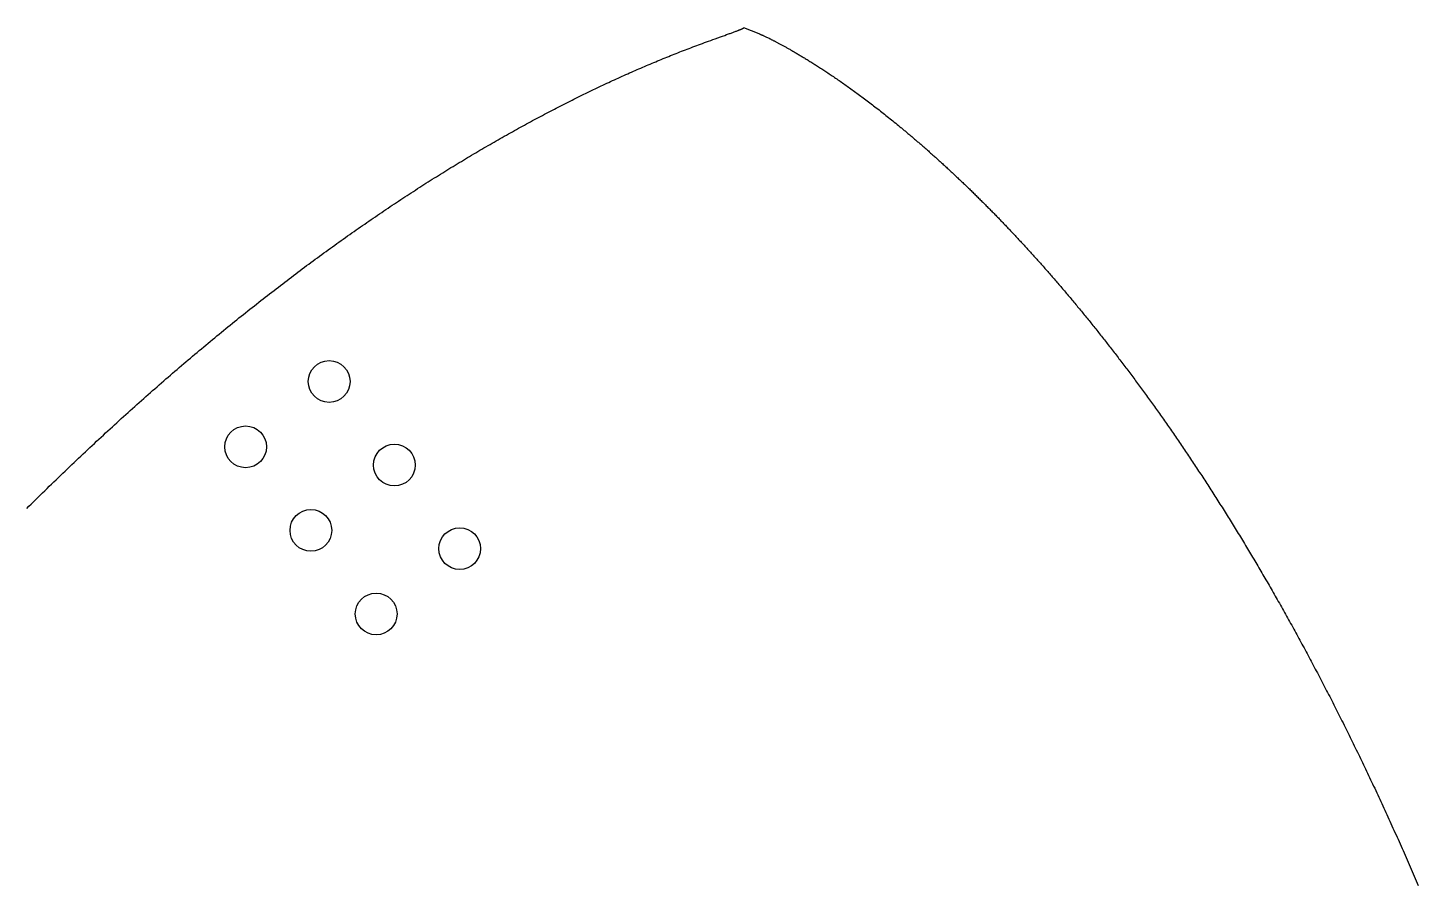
# Model space of a CAD drawing. Header units: millimetres. Extents: x 79 to 221, y -141 to -59.
# Drawn here: x 180.65 to 213.97, y -79.54 to -59.02 of the extents above; entities that cross this region are included whole.
import ezdxf

# ---------------------------------------------------------------- set-up
doc = ezdxf.new("R2010")
doc.units = ezdxf.units.MM
doc.layers.add('Edge.Cuts', color=254, linetype='CONTINUOUS', true_color=0xd0d2cd)

msp = doc.modelspace()

# ---------------------------------------------------------------- linework, layer by layer
at = {"layer": 'Edge.Cuts', "linetype": 'CONTINUOUS'}
for p, q in [((197.067213, -59.306377), (197.122885, -59.286333)), ((197.122885, -59.286333), (197.183163, -59.264708)), ((197.183163, -59.264708), (197.252418, -59.239936)), ((197.252418, -59.239936), (197.299992, -59.222944)), ((197.299992, -59.222944), (197.34954, -59.205246)), ((197.34954, -59.205246), (197.396767, -59.188351)), ((197.396767, -59.188351), (197.441661, -59.172241)), ((197.441661, -59.172241), (197.463229, -59.164473)), ((197.463229, -59.164473), (197.484209, -59.156893)), ((197.484209, -59.156893), (197.5046, -59.149498)), ((197.5046, -59.149498), (197.5244, -59.142287)), ((197.5244, -59.142287), (197.543607, -59.135256)), ((197.543607, -59.135256), (197.562221, -59.128403)), ((197.562221, -59.128403), (197.58024, -59.121725)), ((197.58024, -59.121725), (197.597662, -59.115219)), ((197.597662, -59.115219), (197.614486, -59.108884)), ((197.614486, -59.108884), (197.63071, -59.102716)), ((197.63071, -59.102716), (197.646333, -59.096713)), ((197.646333, -59.096713), (197.661354, -59.090872)), ((197.661354, -59.090872), (197.67577, -59.08519)), ((197.67577, -59.08519), (197.682752, -59.082409)), ((197.682752, -59.082409), (197.689581, -59.079666)), ((197.689581, -59.079666), (197.696259, -59.076962)), ((197.696259, -59.076962), (197.702785, -59.074297)), ((197.702785, -59.074297), (197.709159, -59.071669)), ((197.709159, -59.071669), (197.71538, -59.069079)), ((197.71538, -59.069079), (197.721449, -59.066526)), ((197.721449, -59.066526), (197.727366, -59.064011)), ((197.727366, -59.064011), (197.733129, -59.061532)), ((197.733129, -59.061532), (197.73874, -59.059089)), ((197.73874, -59.059089), (197.744197, -59.056682)), ((197.744197, -59.056682), (197.7495, -59.054311)), ((197.7495, -59.054311), (197.754651, -59.051976)), ((197.754651, -59.051976), (197.759647, -59.049675)), ((197.759647, -59.049675), (197.764489, -59.04741)), ((197.764489, -59.04741), (197.769177, -59.045179)), ((197.769177, -59.045179), (197.773711, -59.042981)), ((197.773711, -59.042981), (197.778091, -59.040818)), ((197.778091, -59.040818), (197.782315, -59.038688)), ((197.782315, -59.038688), (197.786385, -59.036591)), ((197.786385, -59.036591), (197.7903, -59.034527)), ((197.7903, -59.034527), (197.794059, -59.032496)), ((197.794059, -59.032496), (197.797663, -59.030496)), ((197.797663, -59.030496), (197.801111, -59.028529)), ((197.801111, -59.028529), (197.804404, -59.026593)), ((197.804404, -59.026593), (197.80754, -59.024688)), ((198.17784, -59.167642), (197.80754, -59.024688)), ((198.17784, -59.167642), (198.179839, -59.168466)), ((198.179839, -59.168466), (198.185807, -59.170967)), ((198.185807, -59.170967), (198.195705, -59.175186)), ((198.195705, -59.175186), (198.202114, -59.177953)), ((198.202114, -59.177953), (198.209491, -59.181164)), ((198.209491, -59.181164), (198.217829, -59.184826)), ((198.217829, -59.184826), (198.227124, -59.188943)), ((198.227124, -59.188943), (198.237371, -59.19352)), ((198.237371, -59.19352), (198.248564, -59.198564)), ((198.248564, -59.198564), (198.260699, -59.204078)), ((198.260699, -59.204078), (198.27377, -59.210068)), ((198.27377, -59.210068), (198.287773, -59.21654)), ((198.287773, -59.21654), (198.302701, -59.223497)), ((198.302701, -59.223497), (198.318551, -59.230947)), ((198.318551, -59.230947), (198.335316, -59.238893)), ((198.335316, -59.238893), (198.352993, -59.247341)), ((198.352993, -59.247341), (198.371575, -59.256296)), ((198.371575, -59.256296), (198.391058, -59.265764)), ((198.391058, -59.265764), (198.411436, -59.275749)), ((198.411436, -59.275749), (198.432704, -59.286257)), ((198.432704, -59.286257), (198.443671, -59.291708)), ((198.443671, -59.291708), (198.454858, -59.297292)), ((198.454858, -59.297292), (198.466266, -59.303009)), ((196.185311, -59.638602), (196.229667, -59.621133)), ((196.229667, -59.621133), (196.274063, -59.603732)), ((196.274063, -59.603732), (196.318511, -59.586396)), ((196.318511, -59.586396), (196.363028, -59.569118)), ((196.363028, -59.569118), (196.40763, -59.551891)), ((196.40763, -59.551891), (196.452338, -59.534708)), ((196.452338, -59.534708), (196.497175, -59.517559)), ((196.497175, -59.517559), (196.54217, -59.500433)), ((196.54217, -59.500433), (196.587357, -59.483319)), ((196.587357, -59.483319), (196.632775, -59.466201)), ((196.632775, -59.466201), (196.678475, -59.449061)), ((196.678475, -59.449061), (196.724517, -59.431876)), ((196.724517, -59.431876), (196.770977, -59.414617)), ((196.770977, -59.414617), (196.817953, -59.39725)), ((196.817953, -59.39725), (196.865574, -59.379728)), ((196.865574, -59.379728), (196.914009, -59.361989)), ((196.914009, -59.361989), (196.963498, -59.343945)), ((196.963498, -59.343945), (197.014387, -59.325472)), ((197.014387, -59.325472), (197.067213, -59.306377)), ((198.466266, -59.303009), (198.477893, -59.308861)), ((198.477893, -59.308861), (198.489738, -59.314846)), ((198.489738, -59.314846), (198.501802, -59.320967)), ((198.501802, -59.320967), (198.514083, -59.327224)), ((198.514083, -59.327224), (198.526581, -59.333617)), ((198.526581, -59.333617), (198.539295, -59.340147)), ((198.539295, -59.340147), (198.552225, -59.346816)), ((198.552225, -59.346816), (198.56537, -59.353622)), ((198.56537, -59.353622), (198.578729, -59.360568)), ((198.578729, -59.360568), (198.592302, -59.367653)), ((198.592302, -59.367653), (198.606088, -59.374879)), ((198.606088, -59.374879), (198.620086, -59.382246)), ((198.620086, -59.382246), (198.634296, -59.389754)), ((198.634296, -59.389754), (198.648717, -59.397405)), ((198.648717, -59.397405), (198.663349, -59.405198)), ((198.663349, -59.405198), (198.67819, -59.413135)), ((198.67819, -59.413135), (198.693241, -59.421217)), ((198.693241, -59.421217), (198.7085, -59.429443)), ((198.7085, -59.429443), (198.723968, -59.437815)), ((198.723968, -59.437815), (198.739642, -59.446333)), ((198.739642, -59.446333), (198.755523, -59.454998)), ((198.755523, -59.454998), (198.77161, -59.463811)), ((198.77161, -59.463811), (198.787903, -59.472771)), ((198.787903, -59.472771), (198.8044, -59.481881)), ((198.8044, -59.481881), (198.821101, -59.491139)), ((198.821101, -59.491139), (198.838006, -59.500548)), ((198.838006, -59.500548), (198.855114, -59.510108)), ((198.855114, -59.510108), (198.872424, -59.519819)), ((198.872424, -59.519819), (198.889935, -59.529682)), ((198.889935, -59.529682), (198.907648, -59.539697)), ((198.907648, -59.539697), (198.92556, -59.549866)), ((198.92556, -59.549866), (198.943672, -59.560189)), ((198.943672, -59.560189), (198.961984, -59.570666)), ((198.961984, -59.570666), (198.980493, -59.581299)), ((198.980493, -59.581299), (198.999201, -59.592088)), ((198.999201, -59.592088), (199.018105, -59.603033)), ((199.018105, -59.603033), (199.037206, -59.614135)), ((199.037206, -59.614135), (199.056502, -59.625395)), ((199.056502, -59.625395), (199.075994, -59.636814)), ((195.385455, -59.968273), (195.43018, -59.949107)), ((195.43018, -59.949107), (195.474857, -59.930047)), ((195.474857, -59.930047), (195.519488, -59.911093)), ((195.519488, -59.911093), (195.564075, -59.892244)), ((195.564075, -59.892244), (195.60862, -59.873498)), ((195.60862, -59.873498), (195.653124, -59.854856)), ((195.653124, -59.854856), (195.697592, -59.836315)), ((195.697592, -59.836315), (195.742024, -59.817875)), ((195.742024, -59.817875), (195.786424, -59.799533)), ((195.786424, -59.799533), (195.830796, -59.78129)), ((195.830796, -59.78129), (195.875143, -59.763141)), ((195.875143, -59.763141), (195.91947, -59.745087)), ((195.91947, -59.745087), (195.963781, -59.727125)), ((195.963781, -59.727125), (196.008081, -59.709252)), ((196.008081, -59.709252), (196.052377, -59.691467)), ((196.052377, -59.691467), (196.096676, -59.673765)), ((196.096676, -59.673765), (196.140984, -59.656145)), ((196.140984, -59.656145), (196.185311, -59.638602)), ((199.075994, -59.636814), (199.095681, -59.648392)), ((199.095681, -59.648392), (199.115561, -59.660129)), ((199.115561, -59.660129), (199.135635, -59.672027)), ((199.135635, -59.672027), (199.155901, -59.684086)), ((199.155901, -59.684086), (199.176359, -59.696307)), ((199.176359, -59.696307), (199.197008, -59.70869)), ((199.197008, -59.70869), (199.217848, -59.721236)), ((199.217848, -59.721236), (199.238879, -59.733946)), ((199.238879, -59.733946), (199.260098, -59.74682)), ((199.260098, -59.74682), (199.281507, -59.759859)), ((199.281507, -59.759859), (199.303104, -59.773064)), ((199.303104, -59.773064), (199.324888, -59.786435)), ((199.324888, -59.786435), (199.346859, -59.799972)), ((199.346859, -59.799972), (199.369016, -59.813678)), ((199.369016, -59.813678), (199.391359, -59.827551)), ((199.391359, -59.827551), (199.413887, -59.841594)), ((199.413887, -59.841594), (199.436599, -59.855805)), ((199.436599, -59.855805), (199.459495, -59.870187)), ((199.459495, -59.870187), (199.482574, -59.88474)), ((199.482574, -59.88474), (199.505835, -59.899464)), ((199.505835, -59.899464), (199.529278, -59.91436)), ((199.529278, -59.91436), (199.552902, -59.929429)), ((199.552902, -59.929429), (199.576707, -59.944672)), ((199.576707, -59.944672), (199.600692, -59.960088)), ((199.600692, -59.960088), (199.624856, -59.975679)), ((194.616978, -60.310981), (194.662634, -60.28992)), ((194.662634, -60.28992), (194.708232, -60.268974)), ((194.708232, -60.268974), (194.753773, -60.248141)), ((194.753773, -60.248141), (194.799255, -60.227422)), ((194.799255, -60.227422), (194.844681, -60.206817)), ((194.844681, -60.206817), (194.890049, -60.186325)), ((194.890049, -60.186325), (194.93536, -60.165946)), ((194.93536, -60.165946), (194.980615, -60.145679)), ((194.980615, -60.145679), (195.025814, -60.125524)), ((195.025814, -60.125524), (195.070957, -60.105482)), ((195.070957, -60.105482), (195.116045, -60.08555)), ((195.116045, -60.08555), (195.161078, -60.06573)), ((195.161078, -60.06573), (195.206058, -60.04602)), ((195.206058, -60.04602), (195.250985, -60.02642)), ((195.250985, -60.02642), (195.295859, -60.006929)), ((195.295859, -60.006929), (195.340682, -59.987547)), ((195.340682, -59.987547), (195.385455, -59.968273)), ((199.624856, -59.975679), (199.649198, -59.991445)), ((199.649198, -59.991445), (199.673718, -60.007387)), ((199.673718, -60.007387), (199.698416, -60.023506)), ((199.698416, -60.023506), (199.72329, -60.039802)), ((199.72329, -60.039802), (199.748341, -60.056276)), ((199.748341, -60.056276), (199.773567, -60.072929)), ((199.773567, -60.072929), (199.798967, -60.08976)), ((199.798967, -60.08976), (199.824542, -60.106772)), ((199.824542, -60.106772), (199.85029, -60.123964)), ((199.85029, -60.123964), (199.876211, -60.141337)), ((199.876211, -60.141337), (199.902304, -60.158892)), ((199.902304, -60.158892), (199.928569, -60.176629)), ((199.928569, -60.176629), (199.955004, -60.19455)), ((199.955004, -60.19455), (199.98161, -60.212654)), ((199.98161, -60.212654), (200.008386, -60.230942)), ((200.008386, -60.230942), (200.035331, -60.249416)), ((200.035331, -60.249416), (200.062444, -60.268075)), ((200.062444, -60.268075), (200.089725, -60.28692)), ((200.089725, -60.28692), (200.117172, -60.305953)), ((193.925195, -60.640726), (193.971716, -60.617932)), ((193.971716, -60.617932), (194.01818, -60.595253)), ((194.01818, -60.595253), (194.064587, -60.572691)), ((194.064587, -60.572691), (194.110937, -60.550245)), ((194.110937, -60.550245), (194.15723, -60.527916)), ((194.15723, -60.527916), (194.203465, -60.505702)), ((194.203465, -60.505702), (194.249642, -60.483605)), ((194.249642, -60.483605), (194.295762, -60.461623)), ((194.295762, -60.461623), (194.341824, -60.439757)), ((194.341824, -60.439757), (194.387828, -60.418006)), ((194.387828, -60.418006), (194.433774, -60.396371)), ((194.433774, -60.396371), (194.479662, -60.374851)), ((194.479662, -60.374851), (194.525492, -60.353446)), ((194.525492, -60.353446), (194.571264, -60.332156)), ((194.571264, -60.332156), (194.616978, -60.310981)), ((200.117172, -60.305953), (200.144787, -60.325173)), ((200.144787, -60.325173), (200.172567, -60.344581)), ((200.172567, -60.344581), (200.200512, -60.364178)), ((200.200512, -60.364178), (200.228622, -60.383965)), ((200.228622, -60.383965), (200.256896, -60.403942)), ((200.256896, -60.403942), (200.285333, -60.424109)), ((200.285333, -60.424109), (200.313933, -60.444468)), ((200.313933, -60.444468), (200.342695, -60.46502)), ((200.342695, -60.46502), (200.371618, -60.485764)), ((200.371618, -60.485764), (200.400702, -60.506701)), ((200.400702, -60.506701), (200.429945, -60.527833)), ((200.429945, -60.527833), (200.459349, -60.549159)), ((200.459349, -60.549159), (200.488911, -60.570681)), ((200.488911, -60.570681), (200.518631, -60.592398)), ((200.518631, -60.592398), (200.548509, -60.614313)), ((200.548509, -60.614313), (200.578544, -60.636424)), ((193.268064, -60.972122), (193.315356, -60.94769)), ((193.315356, -60.94769), (193.362595, -60.923375)), ((193.362595, -60.923375), (193.40978, -60.899177)), ((193.40978, -60.899177), (193.456911, -60.875097)), ((193.456911, -60.875097), (193.503988, -60.851133)), ((193.503988, -60.851133), (193.55101, -60.827287)), ((193.55101, -60.827287), (193.597977, -60.803558)), ((193.597977, -60.803558), (193.64489, -60.779946)), ((193.64489, -60.779946), (193.691747, -60.75645)), ((193.691747, -60.75645), (193.738548, -60.733072)), ((193.738548, -60.733072), (193.785294, -60.709811)), ((193.785294, -60.709811), (193.831984, -60.686666)), ((193.831984, -60.686666), (193.878618, -60.663638)), ((193.878618, -60.663638), (193.925195, -60.640726)), ((200.578544, -60.636424), (200.608735, -60.658734)), ((200.608735, -60.658734), (200.639082, -60.681242)), ((200.639082, -60.681242), (200.669583, -60.70395)), ((200.669583, -60.70395), (200.700239, -60.726857)), ((200.700239, -60.726857), (200.731049, -60.749965)), ((200.731049, -60.749965), (200.762012, -60.773274)), ((200.762012, -60.773274), (200.793127, -60.796784)), ((200.793127, -60.796784), (200.824394, -60.820498)), ((200.824394, -60.820498), (200.855812, -60.844414)), ((200.855812, -60.844414), (200.88738, -60.868534)), ((200.88738, -60.868534), (200.919099, -60.892859)), ((200.919099, -60.892859), (200.950967, -60.917389)), ((200.950967, -60.917389), (200.982983, -60.942124)), ((200.982983, -60.942124), (201.015147, -60.967066)), ((192.64852, -61.300428), (192.696483, -61.274468)), ((192.696483, -61.274468), (192.744396, -61.248626)), ((192.744396, -61.248626), (192.792258, -61.222902)), ((192.792258, -61.222902), (192.840071, -61.197295)), ((192.840071, -61.197295), (192.887832, -61.171806)), ((192.887832, -61.171806), (192.935543, -61.146434)), ((192.935543, -61.146434), (192.983202, -61.12118)), ((192.983202, -61.12118), (193.030809, -61.096044)), ((193.030809, -61.096044), (193.078365, -61.071024)), ((193.078365, -61.071024), (193.125869, -61.046123)), ((193.125869, -61.046123), (193.17332, -61.021338)), ((193.17332, -61.021338), (193.220718, -60.996672)), ((193.220718, -60.996672), (193.268064, -60.972122)), ((201.015147, -60.967066), (201.047459, -60.992215)), ((201.047459, -60.992215), (201.079917, -61.017571)), ((201.079917, -61.017571), (201.112522, -61.043136)), ((201.112522, -61.043136), (201.145272, -61.06891)), ((201.145272, -61.06891), (201.178166, -61.094893)), ((201.178166, -61.094893), (201.211205, -61.121087)), ((201.211205, -61.121087), (201.244387, -61.147491)), ((201.244387, -61.147491), (201.277712, -61.174107)), ((201.277712, -61.174107), (201.311179, -61.200935)), ((201.311179, -61.200935), (201.344788, -61.227976)), ((201.344788, -61.227976), (201.378538, -61.255231)), ((201.378538, -61.255231), (201.412428, -61.282699)), ((201.412428, -61.282699), (201.446458, -61.310383)), ((192.020588, -61.648613), (192.069174, -61.621123)), ((192.069174, -61.621123), (192.117714, -61.593751)), ((192.117714, -61.593751), (192.166208, -61.566497)), ((192.166208, -61.566497), (192.214655, -61.53936)), ((192.214655, -61.53936), (192.263054, -61.512341)), ((192.263054, -61.512341), (192.311406, -61.48544)), ((192.311406, -61.48544), (192.359711, -61.458656)), ((192.359711, -61.458656), (192.407967, -61.431991)), ((192.407967, -61.431991), (192.456175, -61.405443)), ((192.456175, -61.405443), (192.504335, -61.379013)), ((192.504335, -61.379013), (192.552446, -61.3527)), ((192.552446, -61.3527), (192.600508, -61.326505)), ((192.600508, -61.326505), (192.64852, -61.300428)), ((201.446458, -61.310383), (201.480627, -61.338282)), ((201.480627, -61.338282), (201.514934, -61.366396)), ((201.514934, -61.366396), (201.532139, -61.380535)), ((201.532139, -61.380535), (201.549379, -61.394728)), ((201.549379, -61.394728), (201.566653, -61.408975)), ((201.566653, -61.408975), (201.583961, -61.423277)), ((201.583961, -61.423277), (201.601304, -61.437633)), ((201.601304, -61.437633), (201.61868, -61.452044)), ((201.61868, -61.452044), (201.63609, -61.466509)), ((201.63609, -61.466509), (201.653534, -61.481029)), ((201.653534, -61.481029), (201.671012, -61.495604)), ((201.671012, -61.495604), (201.688524, -61.510234)), ((201.688524, -61.510234), (201.706069, -61.524919)), ((201.706069, -61.524919), (201.723648, -61.539659)), ((201.723648, -61.539659), (201.74126, -61.554454)), ((201.74126, -61.554454), (201.758906, -61.569305)), ((201.758906, -61.569305), (201.776585, -61.58421)), ((201.776585, -61.58421), (201.794298, -61.599171)), ((201.794298, -61.599171), (201.812043, -61.614188)), ((201.812043, -61.614188), (201.829822, -61.62926)), ((201.829822, -61.62926), (201.847633, -61.644388)), ((191.434035, -61.987686), (191.483156, -61.958782)), ((191.483156, -61.958782), (191.532235, -61.929995)), ((191.532235, -61.929995), (191.58127, -61.901326)), ((191.58127, -61.901326), (191.630261, -61.872776)), ((191.630261, -61.872776), (191.679208, -61.844343)), ((191.679208, -61.844343), (191.728112, -61.816028)), ((191.728112, -61.816028), (191.77697, -61.787831)), ((191.77697, -61.787831), (191.825784, -61.759752)), ((191.825784, -61.759752), (191.874553, -61.73179)), ((191.874553, -61.73179), (191.923277, -61.703947)), ((191.923277, -61.703947), (191.971955, -61.676221)), ((191.971955, -61.676221), (192.020588, -61.648613)), ((201.847633, -61.644388), (201.865478, -61.659571)), ((201.865478, -61.659571), (201.883355, -61.67481)), ((201.883355, -61.67481), (201.901265, -61.690105)), ((201.901265, -61.690105), (201.919208, -61.705456)), ((201.919208, -61.705456), (201.937184, -61.720863)), ((201.937184, -61.720863), (201.955191, -61.736327)), ((201.955191, -61.736327), (201.973232, -61.751846)), ((201.973232, -61.751846), (201.991305, -61.767422)), ((201.991305, -61.767422), (202.00941, -61.783054)), ((202.00941, -61.783054), (202.027547, -61.798742)), ((202.027547, -61.798742), (202.045716, -61.814487)), ((202.045716, -61.814487), (202.063918, -61.830289)), ((202.063918, -61.830289), (202.082151, -61.846147)), ((202.082151, -61.846147), (202.100416, -61.862062)), ((202.100416, -61.862062), (202.118713, -61.878034)), ((202.118713, -61.878034), (202.137042, -61.894063)), ((202.137042, -61.894063), (202.155403, -61.910149)), ((202.155403, -61.910149), (202.173795, -61.926292)), ((202.173795, -61.926292), (202.192218, -61.942492)), ((202.192218, -61.942492), (202.210673, -61.958749)), ((202.210673, -61.958749), (202.229159, -61.975064)), ((190.890922, -62.31342), (190.940502, -62.283217)), ((190.940502, -62.283217), (190.990041, -62.253133)), ((190.990041, -62.253133), (191.039539, -62.223167)), ((191.039539, -62.223167), (191.088997, -62.193319)), ((191.088997, -62.193319), (191.138414, -62.163589)), ((191.138414, -62.163589), (191.187789, -62.133977)), ((191.187789, -62.133977), (191.237122, -62.104483)), ((191.237122, -62.104483), (191.286414, -62.075107)), ((191.286414, -62.075107), (191.335663, -62.045849)), ((191.335663, -62.045849), (191.384871, -62.016708)), ((191.384871, -62.016708), (191.434035, -61.987686)), ((202.229159, -61.975064), (202.247677, -61.991436)), ((202.247677, -61.991436), (202.266226, -62.007866)), ((202.266226, -62.007866), (202.284805, -62.024353)), ((202.284805, -62.024353), (202.303416, -62.040898)), ((202.303416, -62.040898), (202.322058, -62.0575)), ((202.322058, -62.0575), (202.34073, -62.074161)), ((202.34073, -62.074161), (202.359434, -62.090879)), ((202.359434, -62.090879), (202.378168, -62.107655)), ((202.378168, -62.107655), (202.396932, -62.12449)), ((202.396932, -62.12449), (202.415727, -62.141382)), ((202.415727, -62.141382), (202.434553, -62.158333)), ((202.434553, -62.158333), (202.453409, -62.175342)), ((202.453409, -62.175342), (202.472295, -62.192409)), ((202.472295, -62.192409), (202.491212, -62.209535)), ((202.491212, -62.209535), (202.510158, -62.22672)), ((202.510158, -62.22672), (202.529135, -62.243963)), ((202.529135, -62.243963), (202.548142, -62.261264)), ((202.548142, -62.261264), (202.567178, -62.278625)), ((202.567178, -62.278625), (202.586245, -62.296044)), ((202.586245, -62.296044), (202.605341, -62.313523)), ((190.342945, -62.653434), (190.392954, -62.621933)), ((190.392954, -62.621933), (190.442925, -62.590551)), ((190.442925, -62.590551), (190.492858, -62.559286)), ((190.492858, -62.559286), (190.542752, -62.528139)), ((190.542752, -62.528139), (190.592608, -62.497111)), ((190.592608, -62.497111), (190.642426, -62.4662)), ((190.642426, -62.4662), (190.692204, -62.435408)), ((190.692204, -62.435408), (190.741943, -62.404734)), ((190.741943, -62.404734), (190.791642, -62.374178)), ((190.791642, -62.374178), (190.841302, -62.34374)), ((190.841302, -62.34374), (190.890922, -62.31342)), ((202.605341, -62.313523), (202.624466, -62.33106)), ((202.624466, -62.33106), (202.643622, -62.348657)), ((202.643622, -62.348657), (202.662807, -62.366312)), ((202.662807, -62.366312), (202.682021, -62.384027)), ((202.682021, -62.384027), (202.701264, -62.401801)), ((202.701264, -62.401801), (202.720537, -62.419635)), ((202.720537, -62.419635), (202.739839, -62.437528)), ((202.739839, -62.437528), (202.75917, -62.455481)), ((202.75917, -62.455481), (202.77853, -62.473494)), ((202.77853, -62.473494), (202.797919, -62.491566)), ((202.797919, -62.491566), (202.817337, -62.509698)), ((202.817337, -62.509698), (202.836784, -62.52789)), ((202.836784, -62.52789), (202.856259, -62.546142)), ((202.856259, -62.546142), (202.875763, -62.564455)), ((202.875763, -62.564455), (202.895296, -62.582827)), ((202.895296, -62.582827), (202.914857, -62.601259)), ((202.914857, -62.601259), (202.934446, -62.619752)), ((202.934446, -62.619752), (202.954064, -62.638306)), ((189.840823, -62.974943), (189.891199, -62.94226)), ((189.891199, -62.94226), (189.941538, -62.909696)), ((189.941538, -62.909696), (189.991842, -62.877249)), ((189.991842, -62.877249), (190.04211, -62.844921)), ((190.04211, -62.844921), (190.092341, -62.812711)), ((190.092341, -62.812711), (190.142536, -62.780619)), ((190.142536, -62.780619), (190.192694, -62.748646)), ((190.192694, -62.748646), (190.242815, -62.716791)), ((190.242815, -62.716791), (190.292899, -62.685053)), ((190.292899, -62.685053), (190.342945, -62.653434)), ((202.954064, -62.638306), (202.97371, -62.656919)), ((202.97371, -62.656919), (202.993384, -62.675594)), ((202.993384, -62.675594), (203.013086, -62.694329)), ((203.013086, -62.694329), (203.032816, -62.713124)), ((203.032816, -62.713124), (203.052574, -62.731981)), ((203.052574, -62.731981), (203.07236, -62.750898)), ((203.07236, -62.750898), (203.092173, -62.769877)), ((203.092173, -62.769877), (203.112015, -62.788916)), ((203.112015, -62.788916), (203.131883, -62.808017)), ((203.131883, -62.808017), (203.15178, -62.827179)), ((203.15178, -62.827179), (203.171703, -62.846402)), ((203.171703, -62.846402), (203.191654, -62.865686)), ((203.191654, -62.865686), (203.211633, -62.885032)), ((203.211633, -62.885032), (203.231638, -62.904439)), ((203.231638, -62.904439), (203.251671, -62.923909)), ((203.251671, -62.923909), (203.27173, -62.943439)), ((203.27173, -62.943439), (203.291817, -62.963032)), ((203.291817, -62.963032), (203.31193, -62.982686)), ((189.335153, -63.30828), (189.385874, -63.274414)), ((189.385874, -63.274414), (189.436561, -63.240666)), ((189.436561, -63.240666), (189.487214, -63.207036)), ((189.487214, -63.207036), (189.537834, -63.173525)), ((189.537834, -63.173525), (189.588419, -63.140132)), ((189.588419, -63.140132), (189.638969, -63.106858)), ((189.638969, -63.106858), (189.689485, -63.073702)), ((189.689485, -63.073702), (189.739967, -63.040664)), ((189.739967, -63.040664), (189.790413, -63.007745)), ((189.790413, -63.007745), (189.840823, -62.974943)), ((203.31193, -62.982686), (203.33207, -63.002403)), ((203.33207, -63.002403), (203.352237, -63.022181)), ((203.352237, -63.022181), (203.372431, -63.042022)), ((203.372431, -63.042022), (203.392651, -63.061924)), ((203.392651, -63.061924), (203.412898, -63.081889)), ((203.412898, -63.081889), (203.43317, -63.101916)), ((203.43317, -63.101916), (203.45347, -63.122006)), ((203.45347, -63.122006), (203.473795, -63.142158)), ((203.473795, -63.142158), (203.494147, -63.162373)), ((203.494147, -63.162373), (203.514524, -63.182651)), ((203.514524, -63.182651), (203.534928, -63.202991)), ((203.534928, -63.202991), (203.555358, -63.223394)), ((203.555358, -63.223394), (203.575813, -63.24386)), ((203.575813, -63.24386), (203.596294, -63.264389)), ((203.596294, -63.264389), (203.616801, -63.284981)), ((203.616801, -63.284981), (203.637333, -63.305636)), ((188.826137, -63.65346), (188.877184, -63.618409)), ((188.877184, -63.618409), (188.928198, -63.583476)), ((188.928198, -63.583476), (188.979181, -63.548661)), ((188.979181, -63.548661), (189.030132, -63.513966)), ((189.030132, -63.513966), (189.081051, -63.479389)), ((189.081051, -63.479389), (189.131937, -63.44493)), ((189.131937, -63.44493), (189.182791, -63.41059)), ((189.182791, -63.41059), (189.233611, -63.376368)), ((189.233611, -63.376368), (189.284399, -63.342265)), ((189.284399, -63.342265), (189.335153, -63.30828)), ((203.637333, -63.305636), (203.657891, -63.326355)), ((203.657891, -63.326355), (203.678475, -63.347136)), ((203.678475, -63.347136), (203.699083, -63.367982)), ((203.699083, -63.367982), (203.719717, -63.38889)), ((203.719717, -63.38889), (203.740376, -63.409863)), ((203.740376, -63.409863), (203.761061, -63.430898)), ((203.761061, -63.430898), (203.78177, -63.451998)), ((203.78177, -63.451998), (203.802504, -63.473161)), ((203.802504, -63.473161), (203.823263, -63.494389)), ((203.823263, -63.494389), (203.844047, -63.51568)), ((203.844047, -63.51568), (203.864856, -63.537035)), ((203.864856, -63.537035), (203.885689, -63.558454)), ((203.885689, -63.558454), (203.906547, -63.579938)), ((203.906547, -63.579938), (203.927429, -63.601486)), ((203.927429, -63.601486), (203.948336, -63.623098)), ((203.948336, -63.623098), (203.969266, -63.644775)), ((188.365319, -63.974263), (188.416643, -63.938144)), ((188.416643, -63.938144), (188.467937, -63.902143)), ((188.467937, -63.902143), (188.519201, -63.86626)), ((188.519201, -63.86626), (188.570434, -63.830497)), ((188.570434, -63.830497), (188.621637, -63.794852)), ((188.621637, -63.794852), (188.672808, -63.759326)), ((188.672808, -63.759326), (188.723949, -63.723919)), ((188.723949, -63.723919), (188.775059, -63.68863)), ((188.775059, -63.68863), (188.826137, -63.65346)), ((203.969266, -63.644775), (203.990222, -63.666516)), ((203.990222, -63.666516), (204.011201, -63.688322)), ((204.011201, -63.688322), (204.032204, -63.710193)), ((204.032204, -63.710193), (204.053232, -63.732128)), ((204.053232, -63.732128), (204.074283, -63.754128)), ((204.074283, -63.754128), (204.095358, -63.776193)), ((204.095358, -63.776193), (204.116457, -63.798323)), ((204.116457, -63.798323), (204.13758, -63.820518)), ((204.13758, -63.820518), (204.158726, -63.842779)), ((204.158726, -63.842779), (204.179896, -63.865104)), ((204.179896, -63.865104), (204.201089, -63.887495)), ((204.201089, -63.887495), (204.222305, -63.909952)), ((204.222305, -63.909952), (204.243545, -63.932474)), ((204.243545, -63.932474), (204.264808, -63.955061)), ((204.264808, -63.955061), (204.286094, -63.977714)), ((187.902077, -64.30469), (187.953664, -64.267501)), ((187.953664, -64.267501), (188.005223, -64.23043)), ((188.005223, -64.23043), (188.056753, -64.193478)), ((188.056753, -64.193478), (188.108254, -64.156645)), ((188.108254, -64.156645), (188.159726, -64.119931)), ((188.159726, -64.119931), (188.211168, -64.083336)), ((188.211168, -64.083336), (188.262582, -64.046859)), ((188.262582, -64.046859), (188.313965, -64.010502)), ((188.313965, -64.010502), (188.365319, -63.974263)), ((204.286094, -63.977714), (204.307403, -64.000433)), ((204.307403, -64.000433), (204.328735, -64.023218)), ((204.328735, -64.023218), (204.35009, -64.046069)), ((204.35009, -64.046069), (204.371468, -64.068985)), ((204.371468, -64.068985), (204.392868, -64.091968)), ((204.392868, -64.091968), (204.414291, -64.115017)), ((204.414291, -64.115017), (204.435737, -64.138132)), ((204.435737, -64.138132), (204.457205, -64.161313)), ((204.457205, -64.161313), (204.478696, -64.184561)), ((204.478696, -64.184561), (204.500208, -64.207875)), ((204.500208, -64.207875), (204.521743, -64.231256)), ((204.521743, -64.231256), (204.543301, -64.254704)), ((204.543301, -64.254704), (204.56488, -64.278218)), ((204.56488, -64.278218), (204.586481, -64.301799)), ((187.436532, -64.644759), (187.488369, -64.606497)), ((187.488369, -64.606497), (187.540179, -64.568354)), ((187.540179, -64.568354), (187.591962, -64.53033)), ((187.591962, -64.53033), (187.643717, -64.492426)), ((187.643717, -64.492426), (187.695445, -64.454641)), ((187.695445, -64.454641), (187.747145, -64.416974)), ((187.747145, -64.416974), (187.798817, -64.379427)), ((187.798817, -64.379427), (187.850461, -64.341999)), ((187.850461, -64.341999), (187.902077, -64.30469)), ((204.586481, -64.301799), (204.608105, -64.325447)), ((204.608105, -64.325447), (204.62975, -64.349161)), ((204.62975, -64.349161), (204.651416, -64.372943)), ((204.651416, -64.372943), (204.673105, -64.396792)), ((204.673105, -64.396792), (204.694815, -64.420708)), ((204.694815, -64.420708), (204.716547, -64.444692)), ((204.716547, -64.444692), (204.7383, -64.468742)), ((204.7383, -64.468742), (204.760074, -64.492861)), ((204.760074, -64.492861), (204.78187, -64.517046)), ((204.78187, -64.517046), (204.803687, -64.5413)), ((204.803687, -64.5413), (204.825525, -64.565621)), ((204.825525, -64.565621), (204.847384, -64.590009)), ((204.847384, -64.590009), (204.869264, -64.614466)), ((204.869264, -64.614466), (204.891165, -64.638991)), ((186.968803, -64.994488), (187.020878, -64.955151)), ((187.020878, -64.955151), (187.072926, -64.915934)), ((187.072926, -64.915934), (187.124949, -64.876837)), ((187.124949, -64.876837), (187.176945, -64.837859)), ((187.176945, -64.837859), (187.228916, -64.799)), ((187.228916, -64.799), (187.28086, -64.760261)), ((187.28086, -64.760261), (187.332777, -64.721641)), ((187.332777, -64.721641), (187.384668, -64.68314)), ((187.384668, -64.68314), (187.436532, -64.644759)), ((204.891165, -64.638991), (204.913087, -64.663583)), ((204.913087, -64.663583), (204.935029, -64.688244)), ((204.935029, -64.688244), (204.956992, -64.712973)), ((204.956992, -64.712973), (204.978976, -64.73777)), ((204.978976, -64.73777), (205.00098, -64.762635)), ((205.00098, -64.762635), (205.023004, -64.787569)), ((205.023004, -64.787569), (205.045049, -64.812571)), ((205.045049, -64.812571), (205.067114, -64.837642)), ((205.067114, -64.837642), (205.0892, -64.862782)), ((205.0892, -64.862782), (205.111305, -64.88799)), ((205.111305, -64.88799), (205.13343, -64.913267)), ((205.13343, -64.913267), (205.155576, -64.938613)), ((205.155576, -64.938613), (205.177741, -64.964028)), ((186.5513, -65.313486), (186.603575, -65.273192)), ((186.603575, -65.273192), (186.655825, -65.233018)), ((186.655825, -65.233018), (186.708051, -65.192964)), ((186.708051, -65.192964), (186.760252, -65.15303)), ((186.760252, -65.15303), (186.812428, -65.113215)), ((186.812428, -65.113215), (186.864578, -65.07352)), ((186.864578, -65.07352), (186.916703, -65.033944)), ((186.916703, -65.033944), (186.968803, -64.994488)), ((205.177741, -64.964028), (205.199926, -64.989512)), ((205.199926, -64.989512), (205.22213, -65.015066)), ((205.22213, -65.015066), (205.244355, -65.040688)), ((205.244355, -65.040688), (205.266598, -65.06638)), ((205.266598, -65.06638), (205.288861, -65.092141)), ((205.288861, -65.092141), (205.311144, -65.117971)), ((205.311144, -65.117971), (205.333446, -65.143871)), ((205.333446, -65.143871), (205.355767, -65.169841)), ((205.355767, -65.169841), (205.378107, -65.195881)), ((205.378107, -65.195881), (205.400466, -65.22199)), ((205.400466, -65.22199), (205.422844, -65.248169)), ((205.422844, -65.248169), (205.445242, -65.274418)), ((205.445242, -65.274418), (205.467657, -65.300737)), ((186.132232, -65.64015), (186.184699, -65.598897)), ((186.184699, -65.598897), (186.237142, -65.557764)), ((186.237142, -65.557764), (186.289561, -65.516751)), ((186.289561, -65.516751), (186.341957, -65.475858)), ((186.341957, -65.475858), (186.394329, -65.435085)), ((186.394329, -65.435085), (186.446677, -65.394432)), ((186.446677, -65.394432), (186.499001, -65.353899)), ((186.499001, -65.353899), (186.5513, -65.313486)), ((205.467657, -65.300737), (205.490092, -65.327126)), ((205.490092, -65.327126), (205.512545, -65.353586)), ((205.512545, -65.353586), (205.535017, -65.380115)), ((205.535017, -65.380115), (205.557508, -65.406715)), ((205.557508, -65.406715), (205.580016, -65.433386)), ((205.580016, -65.433386), (205.602543, -65.460127)), ((205.602543, -65.460127), (205.625089, -65.486938)), ((205.625089, -65.486938), (205.647652, -65.51382)), ((205.647652, -65.51382), (205.670234, -65.540773)), ((205.670234, -65.540773), (205.692833, -65.567797)), ((205.692833, -65.567797), (205.715451, -65.594892)), ((205.715451, -65.594892), (205.738086, -65.622058)), ((205.738086, -65.622058), (205.760739, -65.649295)), ((185.711671, -65.974498), (185.764321, -65.932283)), ((185.764321, -65.932283), (185.816948, -65.890189)), ((185.816948, -65.890189), (185.869552, -65.848216)), ((185.869552, -65.848216), (185.922134, -65.806362)), ((185.922134, -65.806362), (185.974693, -65.764629)), ((185.974693, -65.764629), (186.027229, -65.723016)), ((186.027229, -65.723016), (186.079742, -65.681523)), ((186.079742, -65.681523), (186.132232, -65.64015)), ((205.760739, -65.649295), (205.78341, -65.676603)), ((205.78341, -65.676603), (205.806099, -65.703982)), ((205.806099, -65.703982), (205.828805, -65.731432)), ((205.828805, -65.731432), (205.851528, -65.758954)), ((205.851528, -65.758954), (205.874269, -65.786548)), ((205.874269, -65.786548), (205.897027, -65.814213)), ((205.897027, -65.814213), (205.919802, -65.84195)), ((205.919802, -65.84195), (205.942595, -65.869758)), ((205.942595, -65.869758), (205.965404, -65.897638)), ((205.965404, -65.897638), (205.988231, -65.92559)), ((205.988231, -65.92559), (206.011074, -65.953614)), ((206.011074, -65.953614), (206.033934, -65.98171)), ((185.289684, -66.316547), (185.342508, -66.273369)), ((185.342508, -66.273369), (185.395311, -66.230312)), ((185.395311, -66.230312), (185.448092, -66.187375)), ((185.448092, -66.187375), (185.500852, -66.144558)), ((185.500852, -66.144558), (185.55359, -66.101863)), ((185.55359, -66.101863), (185.606306, -66.059287)), ((185.606306, -66.059287), (185.658999, -66.016832)), ((185.658999, -66.016832), (185.711671, -65.974498)), ((206.033934, -65.98171), (206.056811, -66.009879)), ((206.056811, -66.009879), (206.079705, -66.038119)), ((206.079705, -66.038119), (206.102615, -66.066432)), ((206.102615, -66.066432), (206.125542, -66.094817)), ((206.125542, -66.094817), (206.148485, -66.123275)), ((206.148485, -66.123275), (206.171444, -66.151805)), ((206.171444, -66.151805), (206.19442, -66.180408)), ((206.19442, -66.180408), (206.217412, -66.209083)), ((206.217412, -66.209083), (206.24042, -66.237831)), ((206.24042, -66.237831), (206.263444, -66.266652)), ((206.263444, -66.266652), (206.286484, -66.295546)), ((184.866337, -66.666319), (184.919328, -66.622174)), ((184.919328, -66.622174), (184.972298, -66.578151)), ((184.972298, -66.578151), (185.025248, -66.534248)), ((185.025248, -66.534248), (185.078177, -66.490467)), ((185.078177, -66.490467), (185.131085, -66.446806)), ((185.131085, -66.446806), (185.183973, -66.403266)), ((185.183973, -66.403266), (185.236839, -66.359846)), ((185.236839, -66.359846), (185.289684, -66.316547)), ((206.286484, -66.295546), (206.30954, -66.324514)), ((206.30954, -66.324514), (206.332611, -66.353554)), ((206.332611, -66.353554), (206.355698, -66.382667)), ((206.355698, -66.382667), (206.378801, -66.411854)), ((206.378801, -66.411854), (206.40192, -66.441114)), ((206.40192, -66.441114), (206.425054, -66.470447)), ((206.425054, -66.470447), (206.448203, -66.499854)), ((206.448203, -66.499854), (206.471367, -66.529334)), ((206.471367, -66.529334), (206.494547, -66.558889)), ((206.494547, -66.558889), (206.517742, -66.588517)), ((206.517742, -66.588517), (206.540952, -66.618218)), ((206.540952, -66.618218), (206.564177, -66.647994)), ((184.494841, -66.978719), (184.547971, -66.933727)), ((184.547971, -66.933727), (184.601082, -66.888856)), ((184.601082, -66.888856), (184.654173, -66.844107)), ((184.654173, -66.844107), (184.707244, -66.799478)), ((184.707244, -66.799478), (184.760295, -66.754971)), ((184.760295, -66.754971), (184.813326, -66.710584)), ((184.813326, -66.710584), (184.866337, -66.666319)), ((206.564177, -66.647994), (206.587417, -66.677844)), ((206.587417, -66.677844), (206.610672, -66.707767)), ((206.610672, -66.707767), (206.633941, -66.737765)), ((206.633941, -66.737765), (206.657225, -66.767837)), ((206.657225, -66.767837), (206.680524, -66.797984)), ((206.680524, -66.797984), (206.703837, -66.828205)), ((206.703837, -66.828205), (206.727165, -66.8585)), ((206.727165, -66.8585), (206.750507, -66.88887)), ((206.750507, -66.88887), (206.773863, -66.919314)), ((206.773863, -66.919314), (206.797233, -66.949834)), ((206.797233, -66.949834), (206.820618, -66.980428)), ((184.122392, -67.297062), (184.175656, -67.25122)), ((184.175656, -67.25122), (184.228901, -67.2055)), ((184.228901, -67.2055), (184.282127, -67.159901)), ((184.282127, -67.159901), (184.335335, -67.114423)), ((184.335335, -67.114423), (184.388523, -67.069067)), ((184.388523, -67.069067), (184.441692, -67.023833)), ((184.441692, -67.023833), (184.494841, -66.978719)), ((206.820618, -66.980428), (206.844016, -67.011096)), ((206.844016, -67.011096), (206.867429, -67.04184)), ((206.867429, -67.04184), (206.890855, -67.072659)), ((206.890855, -67.072659), (206.914295, -67.103553)), ((206.914295, -67.103553), (206.937749, -67.134523)), ((206.937749, -67.134523), (206.961216, -67.165567)), ((206.961216, -67.165567), (206.984697, -67.196687)), ((206.984697, -67.196687), (207.008192, -67.227882)), ((207.008192, -67.227882), (207.0317, -67.259153)), ((207.0317, -67.259153), (207.055221, -67.2905)), ((207.055221, -67.2905), (207.078755, -67.321922)), ((183.695618, -67.668177), (183.749028, -67.621361)), ((183.749028, -67.621361), (183.80242, -67.574667)), ((183.80242, -67.574667), (183.855795, -67.528096)), ((183.855795, -67.528096), (183.909151, -67.481645)), ((183.909151, -67.481645), (183.962489, -67.435317)), ((183.962489, -67.435317), (184.015808, -67.38911)), ((184.015808, -67.38911), (184.069109, -67.343025)), ((184.069109, -67.343025), (184.122392, -67.297062)), ((207.078755, -67.321922), (207.102303, -67.35342)), ((207.102303, -67.35342), (207.125863, -67.384994)), ((207.125863, -67.384994), (207.149437, -67.416644)), ((207.149437, -67.416644), (207.173024, -67.448369)), ((207.173024, -67.448369), (207.196623, -67.480171)), ((207.196623, -67.480171), (207.220235, -67.512049)), ((207.220235, -67.512049), (207.24386, -67.544004)), ((207.24386, -67.544004), (207.267497, -67.576034)), ((207.267497, -67.576034), (207.291147, -67.608141)), ((207.291147, -67.608141), (207.314809, -67.640325)), ((183.321255, -67.999304), (183.374787, -67.951633)), ((183.374787, -67.951633), (183.428302, -67.904085)), ((183.428302, -67.904085), (183.4818, -67.85666)), ((183.4818, -67.85666), (183.535281, -67.809356)), ((183.535281, -67.809356), (183.588744, -67.762174)), ((183.588744, -67.762174), (183.64219, -67.715115)), ((183.64219, -67.715115), (183.695618, -67.668177)), ((207.314809, -67.640325), (207.338484, -67.672585)), ((207.338484, -67.672585), (207.362171, -67.704922)), ((207.362171, -67.704922), (207.38587, -67.737335)), ((207.38587, -67.737335), (207.409581, -67.769826)), ((207.409581, -67.769826), (207.433304, -67.802393)), ((207.433304, -67.802393), (207.457039, -67.835037)), ((207.457039, -67.835037), (207.480786, -67.867759)), ((207.480786, -67.867759), (207.504545, -67.900557)), ((207.504545, -67.900557), (207.528316, -67.933433)), ((207.528316, -67.933433), (207.552098, -67.966386)), ((182.946056, -68.336421), (182.999706, -68.287894)), ((182.999706, -68.287894), (183.053339, -68.23949)), ((183.053339, -68.23949), (183.106956, -68.191208)), ((183.106956, -68.191208), (183.160556, -68.143048)), ((183.160556, -68.143048), (183.214139, -68.095011)), ((183.214139, -68.095011), (183.267705, -68.047096)), ((183.267705, -68.047096), (183.321255, -67.999304)), ((207.552098, -67.966386), (207.575892, -67.999416)), ((207.575892, -67.999416), (207.599697, -68.032524)), ((207.599697, -68.032524), (207.623514, -68.06571)), ((207.623514, -68.06571), (207.647342, -68.098973)), ((207.647342, -68.098973), (207.671181, -68.132314)), ((207.671181, -68.132314), (207.695031, -68.165732)), ((207.695031, -68.165732), (207.718892, -68.199229)), ((207.718892, -68.199229), (207.742765, -68.232803)), ((207.742765, -68.232803), (207.766648, -68.266455)), ((207.766648, -68.266455), (207.790542, -68.300186)), ((182.62382, -68.63016), (182.677566, -68.580897)), ((182.677566, -68.580897), (182.731296, -68.531756)), ((182.731296, -68.531756), (182.78501, -68.482738)), ((182.78501, -68.482738), (182.838709, -68.433843)), ((182.838709, -68.433843), (182.892391, -68.385071)), ((182.892391, -68.385071), (182.946056, -68.336421)), ((207.790542, -68.300186), (207.814447, -68.333995)), ((207.814447, -68.333995), (207.838363, -68.367882)), ((207.838363, -68.367882), (207.862289, -68.401847)), ((207.862289, -68.401847), (207.886226, -68.435891)), ((207.886226, -68.435891), (207.910173, -68.470013)), ((207.910173, -68.470013), (207.93413, -68.504214)), ((207.93413, -68.504214), (207.958098, -68.538494)), ((207.958098, -68.538494), (207.982076, -68.572853)), ((207.982076, -68.572853), (208.006064, -68.60729)), ((208.006064, -68.60729), (208.030062, -68.641806)), ((182.247163, -68.978448), (182.301017, -68.928324)), ((182.301017, -68.928324), (182.354856, -68.878322)), ((182.354856, -68.878322), (182.40868, -68.828443)), ((182.40868, -68.828443), (182.462488, -68.778688)), ((182.462488, -68.778688), (182.516281, -68.729056)), ((182.516281, -68.729056), (182.570058, -68.679546)), ((182.570058, -68.679546), (182.62382, -68.63016)), ((208.030062, -68.641806), (208.05407, -68.676401)), ((208.05407, -68.676401), (208.078088, -68.711076)), ((208.078088, -68.711076), (208.102116, -68.745829)), ((208.102116, -68.745829), (208.126153, -68.780662)), ((208.126153, -68.780662), (208.1502, -68.815574)), ((208.1502, -68.815574), (208.174257, -68.850565)), ((208.174257, -68.850565), (208.198323, -68.885636)), ((208.198323, -68.885636), (208.222399, -68.920787)), ((208.222399, -68.920787), (208.246483, -68.956017)), ((208.246483, -68.956017), (208.270577, -68.991327)), ((181.869769, -69.332777), (181.923727, -69.281788)), ((181.923727, -69.281788), (181.977669, -69.230923)), ((181.977669, -69.230923), (182.031598, -69.180181)), ((182.031598, -69.180181), (182.085511, -69.129563)), ((182.085511, -69.129563), (182.13941, -69.079068)), ((182.13941, -69.079068), (182.193294, -69.028697)), ((182.193294, -69.028697), (182.247163, -68.978448)), ((208.270577, -68.991327), (208.294681, -69.026717)), ((208.294681, -69.026717), (208.318793, -69.062186)), ((208.318793, -69.062186), (208.342914, -69.097736)), ((208.342914, -69.097736), (208.367045, -69.133365)), ((208.367045, -69.133365), (208.391184, -69.169075)), ((208.391184, -69.169075), (208.415332, -69.204865)), ((208.415332, -69.204865), (208.439488, -69.240736)), ((208.439488, -69.240736), (208.463653, -69.276686)), ((208.463653, -69.276686), (208.487827, -69.312718)), ((181.545727, -69.641308), (181.599769, -69.589576)), ((181.599769, -69.589576), (181.653797, -69.537969)), ((181.653797, -69.537969), (181.707811, -69.486485)), ((181.707811, -69.486485), (181.761812, -69.435125)), ((181.761812, -69.435125), (181.815798, -69.383889)), ((181.815798, -69.383889), (181.869769, -69.332777)), ((208.487827, -69.312718), (208.512009, -69.348829)), ((208.512009, -69.348829), (208.5362, -69.385022)), ((208.5362, -69.385022), (208.560398, -69.421295)), ((208.560398, -69.421295), (208.584605, -69.457649)), ((208.584605, -69.457649), (208.60882, -69.494083)), ((208.60882, -69.494083), (208.633043, -69.530599)), ((208.633043, -69.530599), (208.657275, -69.567196)), ((208.657275, -69.567196), (208.681514, -69.603873)), ((208.681514, -69.603873), (208.70576, -69.640632)), ((181.167049, -70.006901), (181.221186, -69.954301)), ((181.221186, -69.954301), (181.27531, -69.901825)), ((181.27531, -69.901825), (181.32942, -69.849473)), ((181.32942, -69.849473), (181.383517, -69.797246)), ((181.383517, -69.797246), (181.437601, -69.745142)), ((181.437601, -69.745142), (181.491671, -69.693163)), ((181.491671, -69.693163), (181.545727, -69.641308)), ((208.70576, -69.640632), (208.730015, -69.677473)), ((208.730015, -69.677473), (208.754277, -69.714394)), ((208.754277, -69.714394), (208.778547, -69.751397)), ((208.778547, -69.751397), (208.802824, -69.788482)), ((208.802824, -69.788482), (208.827108, -69.825648)), ((208.827108, -69.825648), (208.8514, -69.862896)), ((208.8514, -69.862896), (208.8757, -69.900226)), ((208.8757, -69.900226), (208.900006, -69.937637)), ((208.900006, -69.937637), (208.924319, -69.97513)), ((180.841952, -70.325116), (180.896167, -70.271769)), ((180.896167, -70.271769), (180.95037, -70.218546)), ((180.95037, -70.218546), (181.004559, -70.165448)), ((181.004559, -70.165448), (181.058735, -70.112475)), ((181.058735, -70.112475), (181.112899, -70.059626)), ((181.112899, -70.059626), (181.167049, -70.006901)), ((208.924319, -69.97513), (208.94864, -70.012706)), ((208.94864, -70.012706), (208.972967, -70.050363)), ((208.972967, -70.050363), (208.997301, -70.088103)), ((208.997301, -70.088103), (209.021642, -70.125925)), ((209.021642, -70.125925), (209.04599, -70.163829)), ((209.04599, -70.163829), (209.070344, -70.201815)), ((209.070344, -70.201815), (209.094705, -70.239885)), ((209.094705, -70.239885), (209.119072, -70.278036)), ((209.119072, -70.278036), (209.143446, -70.31627)), ((180.624967, -70.539752), (180.679232, -70.485906)), ((180.679232, -70.485906), (180.733485, -70.432185)), ((180.733485, -70.432185), (180.787725, -70.378588)), ((180.787725, -70.378588), (180.841952, -70.325116)), ((209.143446, -70.31627), (209.167826, -70.354587)), ((209.167826, -70.354587), (209.192212, -70.392987)), ((209.192212, -70.392987), (209.216604, -70.43147)), ((209.216604, -70.43147), (209.241003, -70.470036)), ((209.241003, -70.470036), (209.265407, -70.508684)), ((209.265407, -70.508684), (209.289817, -70.547416)), ((209.289817, -70.547416), (209.314233, -70.586231)), ((209.314233, -70.586231), (209.338655, -70.62513)), ((209.338655, -70.62513), (209.363082, -70.664111)), ((209.363082, -70.664111), (209.387515, -70.703177)), ((209.387515, -70.703177), (209.411954, -70.742325)), ((209.411954, -70.742325), (209.436397, -70.781558)), ((209.436397, -70.781558), (209.460847, -70.820874)), ((209.460847, -70.820874), (209.485301, -70.860274)), ((209.485301, -70.860274), (209.509761, -70.899757)), ((209.509761, -70.899757), (209.534225, -70.939325)), ((209.534225, -70.939325), (209.558695, -70.978977)), ((209.558695, -70.978977), (209.58317, -71.018712)), ((209.58317, -71.018712), (209.607649, -71.058532)), ((209.607649, -71.058532), (209.632133, -71.098437)), ((209.632133, -71.098437), (209.656622, -71.138425)), ((209.656622, -71.138425), (209.681116, -71.178498)), ((209.681116, -71.178498), (209.705614, -71.218656)), ((209.705614, -71.218656), (209.730117, -71.258898)), ((209.730117, -71.258898), (209.754624, -71.299224)), ((209.754624, -71.299224), (209.779135, -71.339636)), ((209.779135, -71.339636), (209.80365, -71.380132)), ((209.80365, -71.380132), (209.82817, -71.420714)), ((209.82817, -71.420714), (209.852694, -71.46138)), ((209.852694, -71.46138), (209.877221, -71.502131)), ((209.877221, -71.502131), (209.901753, -71.542968)), ((209.901753, -71.542968), (209.926288, -71.583889)), ((209.926288, -71.583889), (209.950827, -71.624896)), ((209.950827, -71.624896), (209.97537, -71.665989)), ((209.97537, -71.665989), (209.999916, -71.707167)), ((209.999916, -71.707167), (210.024466, -71.74843)), ((210.024466, -71.74843), (210.049019, -71.789779)), ((210.049019, -71.789779), (210.073576, -71.831214)), ((210.073576, -71.831214), (210.098136, -71.872735)), ((210.098136, -71.872735), (210.122699, -71.914341)), ((210.122699, -71.914341), (210.147265, -71.956034)), ((210.147265, -71.956034), (210.171834, -71.997812)), ((210.171834, -71.997812), (210.196406, -72.039677)), ((210.196406, -72.039677), (210.220981, -72.081628)), ((210.220981, -72.081628), (210.245559, -72.123665)), ((210.245559, -72.123665), (210.270139, -72.165788)), ((210.270139, -72.165788), (210.294722, -72.207998)), ((210.294722, -72.207998), (210.319308, -72.250295)), ((210.319308, -72.250295), (210.343896, -72.292678)), ((210.343896, -72.292678), (210.368486, -72.335147)), ((210.368486, -72.335147), (210.393079, -72.377704)), ((210.393079, -72.377704), (210.417674, -72.420347)), ((210.417674, -72.420347), (210.442271, -72.463078)), ((210.442271, -72.463078), (210.46687, -72.505895)), ((210.46687, -72.505895), (210.491471, -72.5488)), ((210.491471, -72.5488), (210.516074, -72.591791)), ((210.516074, -72.591791), (210.540679, -72.63487)), ((210.540679, -72.63487), (210.565286, -72.678036)), ((210.565286, -72.678036), (210.589894, -72.72129)), ((210.589894, -72.72129), (210.614504, -72.764631)), ((210.614504, -72.764631), (210.639115, -72.80806)), ((210.639115, -72.80806), (210.663728, -72.851576)), ((210.663728, -72.851576), (210.688342, -72.89518)), ((210.688342, -72.89518), (210.712958, -72.938872)), ((210.712958, -72.938872), (210.737574, -72.982652)), ((210.737574, -72.982652), (210.762192, -73.02652)), ((210.762192, -73.02652), (210.786811, -73.070476)), ((210.786811, -73.070476), (210.81143, -73.11452)), ((210.81143, -73.11452), (210.836051, -73.158652)), ((210.836051, -73.158652), (210.860672, -73.202873)), ((210.860672, -73.202873), (210.885294, -73.247182)), ((210.885294, -73.247182), (210.909917, -73.291579)), ((210.909917, -73.291579), (210.93454, -73.336065)), ((210.93454, -73.336065), (210.959164, -73.38064)), ((210.959164, -73.38064), (210.983788, -73.425303)), ((210.983788, -73.425303), (211.008412, -73.470055)), ((211.008412, -73.470055), (211.033037, -73.514896)), ((211.033037, -73.514896), (211.057662, -73.559826)), ((211.057662, -73.559826), (211.082287, -73.604845)), ((211.082287, -73.604845), (211.106911, -73.649953)), ((211.106911, -73.649953), (211.131536, -73.695151)), ((211.131536, -73.695151), (211.156161, -73.740437)), ((211.156161, -73.740437), (211.180785, -73.785813)), ((211.180785, -73.785813), (211.205409, -73.831279)), ((211.205409, -73.831279), (211.230033, -73.876834)), ((211.230033, -73.876834), (211.254656, -73.922478)), ((211.254656, -73.922478), (211.279278, -73.968212)), ((211.279278, -73.968212), (211.3039, -74.014036)), ((211.3039, -74.014036), (211.328521, -74.05995)), ((211.328521, -74.05995), (211.353141, -74.105954)), ((211.353141, -74.105954), (211.377761, -74.152048)), ((211.377761, -74.152048), (211.402379, -74.198232)), ((211.402379, -74.198232), (211.426997, -74.244506)), ((211.426997, -74.244506), (211.451613, -74.29087)), ((211.451613, -74.29087), (211.476228, -74.337324)), ((211.476228, -74.337324), (211.500842, -74.383869)), ((211.500842, -74.383869), (211.525455, -74.430505)), ((211.525455, -74.430505), (211.550066, -74.477231)), ((211.550066, -74.477231), (211.574675, -74.524048)), ((211.574675, -74.524048), (211.599283, -74.570955)), ((211.599283, -74.570955), (211.623889, -74.617953)), ((211.623889, -74.617953), (211.648493, -74.665043)), ((211.648493, -74.665043), (211.673096, -74.712223)), ((211.673096, -74.712223), (211.697697, -74.759494)), ((211.697697, -74.759494), (211.722295, -74.806856)), ((211.722295, -74.806856), (211.746892, -74.85431)), ((211.746892, -74.85431), (211.771486, -74.901855)), ((211.771486, -74.901855), (211.796078, -74.949491)), ((211.796078, -74.949491), (211.820668, -74.997219)), ((211.820668, -74.997219), (211.845256, -75.045038)), ((211.845256, -75.045038), (211.869841, -75.092949)), ((211.869841, -75.092949), (211.894423, -75.140952)), ((211.894423, -75.140952), (211.919003, -75.189046)), ((211.919003, -75.189046), (211.94358, -75.237232)), ((211.94358, -75.237232), (211.968154, -75.28551)), ((211.968154, -75.28551), (211.992725, -75.333881)), ((211.992725, -75.333881), (212.017294, -75.382343)), ((212.017294, -75.382343), (212.041859, -75.430897)), ((212.041859, -75.430897), (212.066421, -75.479544)), ((212.066421, -75.479544), (212.09098, -75.528283)), ((212.09098, -75.528283), (212.115536, -75.577115)), ((212.115536, -75.577115), (212.140089, -75.626039)), ((212.140089, -75.626039), (212.164638, -75.675056)), ((212.164638, -75.675056), (212.189183, -75.724165)), ((212.189183, -75.724165), (212.213725, -75.773367)), ((212.213725, -75.773367), (212.238263, -75.822662)), ((212.238263, -75.822662), (212.262797, -75.87205)), ((212.262797, -75.87205), (212.287328, -75.921531)), ((212.287328, -75.921531), (212.311855, -75.971105)), ((212.311855, -75.971105), (212.336377, -76.020772)), ((212.336377, -76.020772), (212.360896, -76.070533)), ((212.360896, -76.070533), (212.38541, -76.120386)), ((212.38541, -76.120386), (212.40992, -76.170333)), ((212.40992, -76.170333), (212.434426, -76.220374)), ((212.434426, -76.220374), (212.458928, -76.270508)), ((212.458928, -76.270508), (212.483425, -76.320736)), ((212.483425, -76.320736), (212.507917, -76.371057)), ((212.507917, -76.371057), (212.532405, -76.421473)), ((212.532405, -76.421473), (212.556888, -76.471982)), ((212.556888, -76.471982), (212.581366, -76.522585)), ((212.581366, -76.522585), (212.60584, -76.573282)), ((212.60584, -76.573282), (212.630308, -76.624074)), ((212.630308, -76.624074), (212.654772, -76.674959)), ((212.654772, -76.674959), (212.67923, -76.725939)), ((212.67923, -76.725939), (212.703683, -76.777014)), ((212.703683, -76.777014), (212.728131, -76.828182)), ((212.728131, -76.828182), (212.752573, -76.879446)), ((212.752573, -76.879446), (212.77701, -76.930803)), ((212.77701, -76.930803), (212.801442, -76.982256)), ((212.801442, -76.982256), (212.825868, -77.033803)), ((212.825868, -77.033803), (212.850288, -77.085446)), ((212.850288, -77.085446), (212.874703, -77.137183)), ((212.874703, -77.137183), (212.899111, -77.189015)), ((212.899111, -77.189015), (212.923514, -77.240942)), ((212.923514, -77.240942), (212.947911, -77.292965)), ((212.947911, -77.292965), (212.972302, -77.345082)), ((212.972302, -77.345082), (212.996686, -77.397295)), ((212.996686, -77.397295), (213.021065, -77.449604)), ((213.021065, -77.449604), (213.045437, -77.502008)), ((213.045437, -77.502008), (213.069802, -77.554508)), ((213.069802, -77.554508), (213.094161, -77.607103)), ((213.094161, -77.607103), (213.118514, -77.659794)), ((213.118514, -77.659794), (213.14286, -77.712581)), ((213.14286, -77.712581), (213.167199, -77.765463)), ((213.167199, -77.765463), (213.191532, -77.818442)), ((213.191532, -77.818442), (213.215857, -77.871517)), ((213.215857, -77.871517), (213.240176, -77.924688)), ((213.240176, -77.924688), (213.264488, -77.977955)), ((213.264488, -77.977955), (213.288792, -78.031319)), ((213.288792, -78.031319), (213.31309, -78.084779)), ((213.31309, -78.084779), (213.33738, -78.138335)), ((213.33738, -78.138335), (213.361663, -78.191988)), ((213.361663, -78.191988), (213.385938, -78.245738)), ((213.385938, -78.245738), (213.410206, -78.299584)), ((213.410206, -78.299584), (213.434466, -78.353527)), ((213.434466, -78.353527), (213.458719, -78.407567)), ((213.458719, -78.407567), (213.482963, -78.461704)), ((213.482963, -78.461704), (213.5072, -78.515938)), ((213.5072, -78.515938), (213.531429, -78.570269)), ((213.531429, -78.570269), (213.555651, -78.624697)), ((213.555651, -78.624697), (213.579864, -78.679223)), ((213.579864, -78.679223), (213.604069, -78.733846)), ((213.604069, -78.733846), (213.628265, -78.788566)), ((213.628265, -78.788566), (213.652454, -78.843384)), ((213.652454, -78.843384), (213.676634, -78.8983)), ((213.676634, -78.8983), (213.700805, -78.953313)), ((213.700805, -78.953313), (213.724968, -79.008424)), ((213.724968, -79.008424), (213.749122, -79.063633)), ((213.749122, -79.063633), (213.773268, -79.11894)), ((213.773268, -79.11894), (213.797405, -79.174345)), ((213.797405, -79.174345), (213.821533, -79.229848)), ((213.821533, -79.229848), (213.845652, -79.285449)), ((213.845652, -79.285449), (213.869762, -79.341148)), ((213.869762, -79.341148), (213.893863, -79.396946)), ((213.893863, -79.396946), (213.917955, -79.452842)), ((213.917955, -79.452842), (213.942037, -79.508837)), ((213.942037, -79.508837), (213.966111, -79.56493))]:
    msp.add_line(p, q, dxfattribs=at)
at = {"layer": 'Edge.Cuts'}
for centre in [(187.872439, -67.496906), (185.870892, -69.060686), (189.436219, -69.498453), (187.434672, -71.062233), (190.999999, -71.500001), (188.998452, -73.063781)]:
    msp.add_circle(centre, 0.5, dxfattribs=at)

doc.saveas('drawing.dxf')
